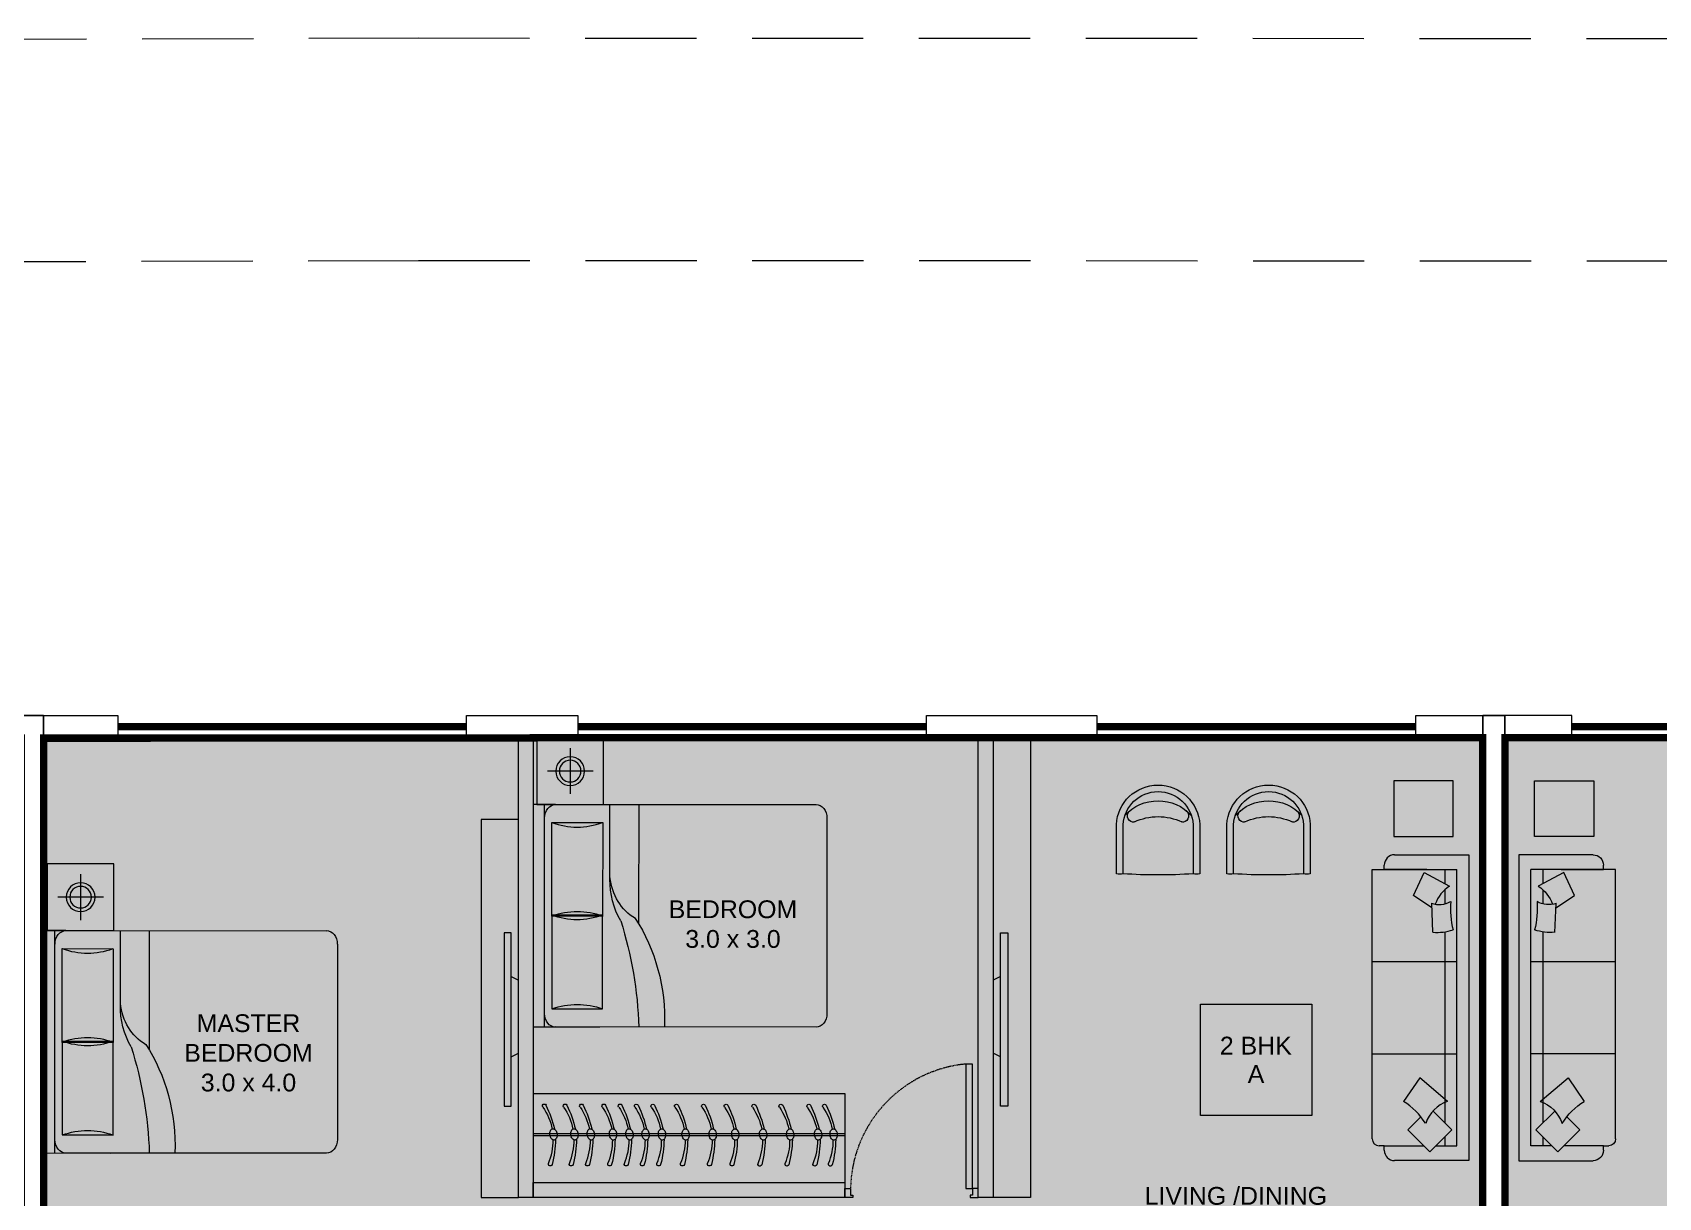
# Model space of a CAD drawing. Header units: inches. Extents: x 27644242 to 29761523, y -859349 to 216979.
# Drawn here: x 29054696 to 29065656, y -470643 to -462787 of the extents above; entities that cross this region are included whole.
import ezdxf

# ---------------------------------------------------------------- set-up
doc = ezdxf.new("R2010")
doc.units = ezdxf.units.IN
doc.header["$MEASUREMENT"] = 0
doc.set_wipeout_variables(frame=1)
doc.linetypes.add('01-Xref Col Podium Lvl-1$0$HIDDEN', pattern=[0.375, 0.25, -0.125])
doc.linetypes.add('DASHED', pattern=[0.75, 0.5, -0.25])
doc.layers.get('Defpoints').update_dxf_attribs({"color": 8})
doc.layers.add('BHK HATCH', color=8, linetype='Continuous', lineweight=5, transparency=0.85)
for name, color, linetype, lineweight in [('DOOR', 4, 'Continuous', 0), ('FURN', 250, 'Continuous', 0), ('RVA Site Boundary', 17, 'Continuous', 15), ('WALL', 7, 'Continuous', 20), ('WINDOW', 162, 'Continuous', 13)]:
    doc.layers.add(name, color=color, linetype=linetype, lineweight=lineweight)
doc.layers.add('text', color=7, linetype='Continuous')
doc.styles.add('AMITS', font='arial.ttf')

# ---------------------------------------------------------------- blocks, each defined once
blk = doc.blocks.new('sofasaaaaaaaaaaa')
at = {"color": 0, "linetype": 'ByBlock'}
for p, q in [((-275, 791), (1541, 791)), ((299, 791), (299, 221)), ((920, 791), (920, 221)), ((1541, 791), (1541, 221)), ((-352, 710), (-322, 710)), ((-322, 710), (-322, 745)), ((-322, 710), (-322, 444)), ((1541, 710), (1571, 710)), ((1541, 424), (1541, 710)), ((-422, 139), (-422, 640)), ((-214, 551), (-363, 403)), ((-126, 463), (-214, 551)), ((137, 471), (-22, 580)), ((1641, 640), (1641, 139)), ((-22, 283), (137, 471)), ((1283, 389), (1366, 514)), ((1366, 514), (1522, 442)), ((1522, 442), (1430, 270)), ((-363, 403), (-214, 255)), ((-322, 363), (-322, 221)), ((-214, 255), (-87, 383)), ((1118, 382), (1314, 390)), ((-262, 302), (-322, 302)), ((-322, 221), (1541, 221)), ((1121, 302), (-167, 302)), ((1405, 302), (1310, 302)), ((1541, 302), (1447, 302)), ((1641, 139), (-422, 139))]:
    blk.add_line(p, q, dxfattribs=at)
for centre, radius, start, end in [((-275, 745), 46.6, 90, 180), ((-352, 640), 69.8, 90, 180), ((1571, 640), 69.8, 0, 90), ((-415, 825), 463, 301.9301, 328.0699), ((-242, 211), 231, 18.0785, 71.9215), ((1465, 354), 348, 175.4155, 198.0697), ((1460, 340), 155, 160.8325, 209.9235), ((1234, 147), 231, 32.3301, 71.5057), ((1280, -338), 602, 85.599, 104.0402)]:
    blk.add_arc(centre, radius, start, end, dxfattribs=at)
blk = doc.blocks.new('A$C4D4B4B8A')
at = {"layer": 'BHK HATCH', "ltscale": 500, "true_color": 0xff00ff}
h = blk.add_hatch(color=6, dxfattribs=at)
h.dxf.hatch_style = 1
edge = h.paths.add_edge_path()
edge.add_line((250, 150), (4100, 150))
edge.add_line((4100, 150), (4100, 2400))
edge.add_line((4100, 2400), (4250, 2400))
edge.add_line((4250, 2400), (4250, 2300))
edge.add_line((4250, 2300), (5550, 2300))
edge.add_line((5550, 2300), (5550, 3750))
edge.add_line((5550, 3750), (7350, 3750))
edge.add_line((7350, 3750), (7350, 2300))
edge.add_line((7350, 2300), (9750, 2300))
edge.add_line((9750, 2300), (9750, 7748))
edge.add_line((9750, 7748), (6450, 7748))
edge.add_line((6450, 7748), (6450, 7750))
edge.add_line((6450, 7750), (3450, 7750))
edge.add_line((3450, 7750), (3450, 7750))
edge.add_line((3450, 7750), (50, 7750))
edge.add_line((50, 7750), (50, 150))
edge.add_line((50, 150), (1450, 150))
at = {"layer": 'Defpoints', "ltscale": 500}
blk.add_lwpolyline([(250, 150, 50, 50, 0), (4100, 150, 50, 50, 0), (4100, 2400, 50, 50, 0), (4250, 2400, 50, 50, 0), (4250, 2300, 50, 50, 0), (5550, 2300, 50, 50, 0), (5550, 3750, 50, 50, 0), (7350, 3750, 50, 50, 0), (7350, 2300, 50, 50, 0), (9750, 2300, 50, 50, 0), (9750, 7748, 50, 50, 0), (6450, 7748, 50, 50, 0), (6450, 7750, 50, 50, 0), (3450, 7750, 50, 50, 0), (3450, 7750, 50, 50, 0), (50, 7750, 50, 50, 0), (50, 150, 50, 50, 0), (1450, 150, 50, 50, 0)], format="xyseb", dxfattribs=at)
at = {"layer": 'FURN', "ltscale": 500, "elevation": 0}
blk.add_lwpolyline([(248, 7460), (648, 7460), (648, 7085), (248, 7085)], close=True, dxfattribs=at)
at = {"layer": 'WALL', "ltscale": 500}
for points in [[(-100, 0), (50, 0), (50, 7900), (-100, 7900)], [(50, 7900), (50, 7750), (500, 7750), (500, 7900)], [(9900, 7900), (9750, 7900), (9750, 2150), (9900, 2150)]]:
    blk.add_lwpolyline(points, close=True, dxfattribs=at)
at = {"layer": 'WINDOW', "ltscale": 500, "const_width": 50}
blk.add_lwpolyline([(500, 7825), (2650, 7825)], dxfattribs=at)
at = {"layer": 'FURN', "ltscale": 1000, "xscale": -1, "rotation": 270}
blk.add_blockref('sofasaaaaaaaaaaa', (4, 5320), dxfattribs=at)
blk = doc.blocks.new('DOOR_750')
at = {"layer": 'DOOR'}
for points in [[(-70, 50), (-32.5, 50), (-32.5, 750), (-70, 750)], [(-750, 50), (-717.5, 50), (-717.5, 12.5), (-705, 12.5), (-705, 0), (-750, 0)], [(0, 50), (-32.5, 50), (-32.5, 12.5), (-45, 12.5), (-45, 0), (0, 0)]]:
    blk.add_lwpolyline(points, close=True, dxfattribs=at)
at = {"layer": 'DOOR', "linetype": 'DASHED', "ltscale": 10}
blk.add_arc((-2.4, 38), 715.2, 95.4221, 179.04025, dxfattribs=at)
blk = doc.blocks.new('DNDNDNNDDN')
at = {"layer": 'FURN', "extrusion": (9.36485e-09, 6.40542e-09, 1)}
blk.add_line((172, 833, 0), (173, 233, 0), dxfattribs=at)
at = {"layer": 'FURN'}
for p, q in [((2273, 833, 0), (172, 833, 0)), ((2272, 833, 0), (2273, 233, 0)), ((2273, 564, 0), (173, 564, 0)), ((2273, 552, 0), (174, 552, 0)), ((2273, 233, 0), (173, 233, 0))]:
    blk.add_line(p, q, dxfattribs=at)
at = {"layer": 'FURN', "extrusion": (9.36485e-09, 6.40542e-09, 1)}
for points in [[(244, 520, 0.144333), (253, 521, 0.107177), (262, 529, 0.077818), (269, 540, 0.065016), (272, 555, 0.065016), (272, 570, 0.077818), (268, 583, 0.107177), (260, 592, 0.144333), (252, 595, 0.144333), (243, 594, 0.107177), (234, 586, 0.077818), (227, 575, 0.065016), (224, 560, 0.065016), (224, 545, 0.077818), (228, 533, 0.107177), (236, 523, 0.144333)], [(349, 520, 0.144333), (358, 521, 0.107177), (367, 529, 0.077818), (373, 540, 0.065016), (377, 555, 0.065016), (376, 570, 0.077818), (372, 583, 0.107177), (365, 592, 0.144333), (356, 595, 0.144333), (347, 594, 0.107177), (338, 586, 0.077818), (332, 575, 0.065016), (328, 560, 0.065016), (329, 545, 0.077818), (333, 533, 0.107177), (340, 523, 0.144333)], [(537, 520, 0.144333), (546, 522, 0.107177), (555, 529, 0.077818), (561, 540, 0.065016), (565, 555, 0.065016), (564, 570, 0.077818), (560, 583, 0.107177), (553, 592, 0.144333), (544, 596, 0.144333), (535, 594, 0.107177), (526, 586, 0.077818), (520, 575, 0.065016), (516, 560, 0.065016), (517, 545, 0.077818), (521, 533, 0.107177), (528, 523, 0.144333)], [(719, 520, 0.144333), (728, 522, 0.107177), (737, 529, 0.077818), (743, 540, 0.065016), (747, 555, 0.065016), (747, 571, 0.077818), (743, 583, 0.107177), (735, 592, 0.144333), (727, 596, 0.144333), (718, 594, 0.107177), (708, 586, 0.077818), (702, 575, 0.065016), (698, 560, 0.065016), (699, 545, 0.077818), (703, 533, 0.107177), (710, 523, 0.144333)], [(907, 520, 0.144333), (916, 522, 0.107177), (925, 529, 0.077818), (932, 540, 0.065016), (935, 555, 0.065016), (935, 571, 0.077818), (931, 583, 0.107177), (923, 592, 0.144333), (915, 596, 0.144333), (906, 594, 0.107177), (897, 586, 0.077818), (890, 575, 0.065016), (887, 560, 0.065016), (887, 545, 0.077818), (891, 533, 0.107177), (899, 523, 0.144333)], [(1059, 520, 0.144333), (1068, 522, 0.107177), (1078, 529, 0.077818), (1084, 541, 0.065016), (1087, 555, 0.065016), (1087, 571, 0.077818), (1083, 583, 0.107177), (1076, 592, 0.144333), (1067, 596, 0.144333), (1058, 594, 0.107177), (1049, 586, 0.077818), (1042, 575, 0.065016), (1039, 560, 0.065016), (1039, 545, 0.077818), (1043, 533, 0.107177), (1051, 524, 0.144333)], [(1242, 520, 0.144333), (1251, 522, 0.107177), (1260, 529, 0.077818), (1266, 541, 0.065016), (1270, 555, 0.065016), (1269, 571, 0.077818), (1265, 583, 0.107177), (1258, 592, 0.144333), (1249, 596, 0.144333), (1240, 594, 0.107177), (1231, 587, 0.077818), (1225, 575, 0.065016), (1221, 560, 0.065016), (1222, 545, 0.077818), (1226, 533, 0.107177), (1233, 524, 0.144333)], [(1401, 520, 0.144333), (1410, 522, 0.107177), (1419, 530, 0.077818), (1426, 541, 0.065016), (1429, 556, 0.065016), (1429, 571, 0.077818), (1425, 583, 0.107177), (1417, 592, 0.144333), (1409, 596, 0.144333), (1400, 594, 0.107177), (1390, 587, 0.077818), (1384, 575, 0.065016), (1381, 561, 0.065016), (1381, 545, 0.077818), (1385, 533, 0.107177), (1393, 524, 0.144333)], [(1512, 520, 0.144333), (1520, 522, 0.107177), (1530, 530, 0.077818), (1536, 541, 0.065016), (1540, 556, 0.065016), (1539, 571, 0.077818), (1535, 583, 0.107177), (1528, 592, 0.144333), (1519, 596, 0.144333), (1510, 594, 0.107177), (1501, 587, 0.077818), (1495, 575, 0.065016), (1491, 561, 0.065016), (1492, 545, 0.077818), (1496, 533, 0.107177), (1503, 524, 0.144333)], [(1620, 520, 0.144333), (1629, 522, 0.107177), (1639, 530, 0.077818), (1645, 541, 0.065016), (1648, 556, 0.065016), (1648, 571, 0.077818), (1644, 583, 0.107177), (1637, 593, 0.144333), (1628, 596, 0.144333), (1619, 594, 0.107177), (1610, 587, 0.077818), (1603, 576, 0.065016), (1600, 561, 0.065016), (1600, 545, 0.077818), (1604, 533, 0.107177), (1612, 524, 0.144333)], [(1731, 520, 0.144333), (1740, 522, 0.107177), (1749, 530, 0.077818), (1756, 541, 0.065016), (1759, 556, 0.065016), (1759, 571, 0.077818), (1755, 583, 0.107177), (1747, 593, 0.144333), (1739, 596, 0.144333), (1730, 594, 0.107177), (1720, 587, 0.077818), (1714, 576, 0.065016), (1711, 561, 0.065016), (1711, 545, 0.077818), (1715, 533, 0.107177), (1723, 524, 0.144333)], [(1881, 520, 0.144333), (1890, 522, 0.107177), (1899, 530, 0.077818), (1905, 541, 0.065016), (1909, 556, 0.065016), (1909, 571, 0.077818), (1905, 583, 0.107177), (1897, 593, 0.144333), (1889, 596, 0.144333), (1880, 594, 0.107177), (1870, 587, 0.077818), (1864, 576, 0.065016), (1860, 561, 0.065016), (1861, 545, 0.077818), (1865, 533, 0.107177), (1872, 524, 0.144333)], [(1991, 520, 0.144333), (2000, 522, 0.107177), (2010, 530, 0.077818), (2016, 541, 0.065016), (2020, 556, 0.065016), (2019, 571, 0.077818), (2015, 583, 0.107177), (2008, 593, 0.144333), (1999, 596, 0.144333), (1990, 594, 0.107177), (1981, 587, 0.077818), (1975, 576, 0.065016), (1971, 561, 0.065016), (1971, 545, 0.077818), (1975, 533, 0.107177), (1983, 524, 0.144333)], [(2132, 520, 0.144333), (2141, 522, 0.107177), (2151, 530, 0.077818), (2157, 541, 0.065016), (2160, 556, 0.065016), (2160, 571, 0.077818), (2156, 583, 0.107177), (2149, 593, 0.144333), (2140, 596, 0.144333), (2131, 594, 0.107177), (2122, 587, 0.077818), (2115, 576, 0.065016), (2112, 561, 0.065016), (2112, 545, 0.077818), (2116, 533, 0.107177), (2124, 524, 0.144333)]]:
    blk.add_lwpolyline(points, format="xyb", close=True, dxfattribs=at)
for points in [[(234, 525, 0.057952), (257, 354, 1.08017), (282, 363, -0.102886), (250, 520, -0.821198)], [(338, 525, 0.057952), (362, 354, 1.08017), (386, 363, -0.102886), (354, 520, -0.821198)], [(526, 525, 0.057952), (550, 354, 1.08017), (574, 363, -0.102886), (542, 520, -0.821198)], [(709, 525, 0.057952), (732, 354, 1.08017), (757, 363, -0.102886), (725, 520, -0.821198)], [(897, 525, 0.057952), (920, 355, 1.08017), (945, 363, -0.102886), (913, 521, -0.821198)], [(1049, 525, 0.057952), (1072, 355, 1.08017), (1097, 363, -0.102886), (1065, 521, -0.821198)], [(1231, 525, 0.057952), (1254, 355, 1.08017), (1279, 363, -0.102886), (1247, 521, -0.821198)], [(1391, 525, 0.057952), (1414, 355, 1.08017), (1439, 363, -0.102886), (1407, 521, -0.821198)], [(1501, 525, 0.057952), (1524, 355, 1.08017), (1549, 363, -0.102886), (1517, 521, -0.821198)], [(1610, 525, 0.057952), (1633, 355, 1.08017), (1658, 363, -0.102886), (1626, 521, -0.821198)], [(1721, 526, 0.057952), (1744, 355, 1.08017), (1769, 363, -0.102886), (1737, 521, -0.821198)], [(1871, 525, 0.057952), (1894, 355, 1.08017), (1919, 363, -0.102886), (1887, 521, -0.821198)], [(1981, 526, 0.057952), (2004, 355, 1.08017), (2029, 363, -0.102886), (1997, 521, -0.821198)], [(2122, 525, 0.057952), (2145, 355, 1.08017), (2170, 363, -0.102886), (2138, 521, -0.821198)]]:
    blk.add_lwpolyline(points, format="xyb", dxfattribs=at)
for centre, radius, start, end in [((967, 426, 0), 745, 153.8497, 167.1166), ((644, 515, 0), 395, 145.0214, 168.5184), ((310, 749, 0), 13.2, 325.0212, 153.8495), ((1072, 426, 0), 745, 153.8497, 167.1166), ((749, 515, 0), 395, 145.0214, 168.5184), ((415, 749, 0), 13.2, 325.0212, 153.8495), ((1260, 426, 0), 745, 153.8497, 167.1166), ((937, 515, 0), 395, 145.0214, 168.5184), ((603, 749, 0), 13.2, 325.0212, 153.8495), ((1442, 426, 0), 745, 153.8497, 167.1166), ((1119, 515, 0), 395, 145.0214, 168.5184), ((785, 749, 0), 13.2, 325.0212, 153.8495), ((1630, 427, 0), 745, 153.8497, 167.1166), ((1307, 515, 0), 395, 145.0214, 168.5184), ((973, 749, 0), 13.2, 325.0212, 153.8495), ((1783, 427, 0), 745, 153.8497, 167.1166), ((1460, 516, 0), 395, 145.0214, 168.5184), ((1125, 749, 0), 13.2, 325.0212, 153.8495), ((1965, 427, 0), 745, 153.8497, 167.1166), ((1642, 516, 0), 395, 145.0214, 168.5184), ((1308, 749, 0), 13.2, 325.0212, 153.8495), ((2124, 427, 0), 745, 153.8497, 167.1166), ((1801, 516, 0), 395, 145.0214, 168.5184), ((1467, 749, 0), 13.2, 325.0212, 153.8495), ((2235, 427, 0), 745, 153.8497, 167.1166), ((1912, 516, 0), 395, 145.0214, 168.5184), ((1578, 749, 0), 13.2, 325.0212, 153.8495), ((2344, 427, 0), 745, 153.8497, 167.1166), ((2020, 516, 0), 395, 145.0214, 168.5184), ((1686, 750, 0), 13.2, 325.0212, 153.8495), ((2454, 427, 0), 745, 153.8497, 167.1166), ((2131, 516, 0), 395, 145.0214, 168.5184), ((1797, 750, 0), 13.2, 325.0212, 153.8495), ((2604, 427, 0), 745, 153.8497, 167.1166), ((2281, 516, 0), 395, 145.0214, 168.5184), ((1947, 750, 0), 13.2, 325.0212, 153.8495), ((2715, 427, 0), 745, 153.8497, 167.1166), ((2392, 516, 0), 395, 145.0214, 168.5184), ((2057, 750, 0), 13.2, 325.0212, 153.8495), ((2856, 427, 0), 745, 153.8497, 167.1166), ((2532, 516, 0), 395, 145.0214, 168.5184), ((2198, 750, 0), 13.2, 325.0212, 153.8495)]:
    blk.add_arc(centre, radius, start, end, dxfattribs=at)
blk = doc.blocks.new('A$C700F438C')
at = {"layer": 'FURN', "color": 8, "extrusion": (-6.65399e-08, 5.27913e-08, 1)}
for p, q in [((0.073, 1.5, 0), (1.83, 1.5, 0)), ((1.98, 1.5, 0), (1.53, 1.5, 0)), ((1.98, 1.5, 0), (1.53, 1.5, 0)), ((1.98, 1.5, 0), (1.53, 1.5, 0)), ((1.904, 1.5, 0), (1.904, 0, 0)), ((0, 0.091, 0), (0, 1.409, 0)), ((1.855, 1.378, 0), (1.512, 1.378, 0)), ((1.512, 1.378, 0), (1.512, 0.747, 0)), ((1.855, 0.747, 0), (1.855, 1.378, 0)), ((1.267, 0.799, 0), (1.267, 0, 0)), ((1.512, 0.122, 0), (1.512, 0.754, 0)), ((1.512, 0.754, 0), (1.855, 0.754, 0)), ((1.512, 0.747, 0), (1.855, 0.747, 0)), ((1.855, 0.754, 0), (1.855, 0.122, 0)), ((1.463, 0.503, 0), (1.463, 0, 0)), ((1.855, 0.122, 0), (1.512, 0.122, 0)), ((1.83, 0, 0), (0.074, 0, 0)), ((1.904, 0, 0), (1.98, 0, 0))]:
    blk.add_line(p, q, dxfattribs=at)
at = {"layer": 'FURN', "linetype": 'Continuous', "lineweight": 0, "extrusion": (-6.65399e-08, 5.27913e-08, 1)}
blk.add_line((1.83, 0, 0), (1.917, 0, 0), dxfattribs=at)
at = {"layer": 'FURN', "color": 8, "extrusion": (6.65399e-08, -5.27913e-08, -1)}
for centre, major_axis, ratio, start_param, end_param in [((0.073, 1.409, 0), (0, -0.0914, 0), 0.803207, 1.570796, 3.141593), ((1.959, 1.454, 0), (0, -1.077, 0), 0.803207, 0.880587, 1.613256), ((3.067, 1.603, 0), (0, -2.243, 0), 0.803207, 1.197175, 1.525138), ((1.83, 1.409, 0), (0, -0.0914, 0), 0.803207, 3.141593, 4.712389), ((1.683, 2.11, 0), (0, -0.762, 0), 0.803207, -0.283794, 0.283794), ((0.669, 0.085, 0), (-0.705, -0.615, 0), 0.604617, 2.952061, 3.536756), ((-0.032, 0.19, 0), (-1.467, -0.494, 0), 0.581007, 3.019706, 3.343381), ((1.684, 0.015, 0), (0, -0.762, 0), 0.803207, 2.857799, 3.425387), ((0.074, 0.091, 0), (0, -0.0914, 0), 0.803207, 0, 1.570796), ((1.83, 0.092, 0), (0, -0.0914, 0), 0.803207, -1.570796, 0)]:
    blk.add_ellipse(centre, major_axis=major_axis, ratio=ratio, start_param=start_param, end_param=end_param, dxfattribs=at)
at = {"layer": 'FURN', "color": 8, "extrusion": (-6.65399e-08, 5.27913e-08, 1)}
for centre, start_param, end_param in [((1.683, 1.485, 0), -0.283794, 0.283794), ((1.684, -0.61, 0), 2.857799, 3.425387)]:
    blk.add_ellipse(centre, major_axis=(0, -0.762, 0), ratio=0.803207, start_param=start_param, end_param=end_param, dxfattribs=at)
blk = doc.blocks.new('BEDROOM')
at = {"layer": 'FURN', "linetype": 'Continuous', "extrusion": (-5.00305e-08, -8.66553e-08, 1)}
for p, q in [((1066, 501, 0), (1066, 193, 0)), ((912, 347, 0), (1220, 347, 0))]:
    blk.add_line(p, q, dxfattribs=at)
at = {"layer": 'FURN', "ltscale": 500}
blk.add_line((1315, 122, 0), (1315, -1378, 0), dxfattribs=at)
at = {"layer": 'FURN', "ltscale": 0.05, "extrusion": (-5.00305e-08, -8.66553e-08, 1), "elevation": 0}
blk.add_lwpolyline([(1291, 122), (841, 122), (841, 572), (1291, 572)], close=True, dxfattribs=at)
at = {"layer": 'FURN', "linetype": 'Continuous', "extrusion": (-5.00305e-08, -8.66553e-08, 1)}
for radius in [97, 72.8]:
    blk.add_circle((1066, 347, 0), radius, dxfattribs=at)
at = {"layer": 'FURN', "extrusion": (-3.01072e-07, 1.30707e-07, 1), "xscale": -1000.000000000015, "yscale": 1000.000000000015, "zscale": 1000.000000000007, "rotation": 180.0236273616612}
blk.add_blockref('A$C700F438C', (-665, 121, 0), dxfattribs=at)
blk = doc.blocks.new('TVVVV')
at = {"layer": 'FURN', "ltscale": 1000, "elevation": 0}
blk.add_lwpolyline([(-130, 740), (-82, 740), (-82, -429), (-130, -429)], close=True, dxfattribs=at)
for points in [[(-130, 447), (-179, 422)], [(-130, -96), (-179, -71)]]:
    blk.add_lwpolyline(points, dxfattribs=at)
blk = doc.blocks.new('cha-1')
at = {"color": 0, "linetype": 'ByBlock'}
for points in [[(375, 10), (375, 453, 0.950858), (-375, 453), (-375, 10)], [(315, 11), (315, 452, 0.946504), (-315, 452), (-315, 11)]]:
    blk.add_lwpolyline(points, format="xyb", dxfattribs=at)
for centre, radius, start, end in [((0, 263), 405, 42.4573, 137.5427), ((-217, 533), 58.2, 126.2045, 258.1486), ((-224, 501), 25, 258.1486, 294.8492), ((0, 17), 508, 65.1508, 114.8492), ((224, 501), 25, 245.1508, 281.8514), ((217, 533), 58.2, 281.8514, 53.7955), ((-347, 125), 118, 256.2867, 285.6904), ((0, 4466), 4466, 265.9551, 274.0449), ((347, 125), 118, 254.3096, 283.7133)]:
    blk.add_arc(centre, radius, start, end, dxfattribs=at)

msp = doc.modelspace()

# ---------------------------------------------------------------- linework, layer by layer
at = {"layer": 'FURN', "ltscale": 500}
for points in [[(29061172.8, -467542.7), (29061422.8, -467542.7), (29061422.8, -470642.7), (29061172.8, -470642.7)], [(29057971.1, -468092.7), (29057721.1, -468092.7), (29057721.1, -470642.7), (29057971.1, -470642.7)]]:
    msp.add_lwpolyline(points, close=True, dxfattribs=at)
at = {"layer": 'FURN', "ltscale": 500, "elevation": 0}
msp.add_lwpolyline([(29064272.8, -467832.4), (29063872.8, -467832.4), (29063872.8, -468207.4), (29064272.8, -468207.4)], close=True, dxfattribs=at)
at = {"layer": 'FURN', "ltscale": 1000}
msp.add_lwpolyline([(29062569.7, -469340.1), (29063319.7, -469340.1), (29063319.7, -470090.1), (29062569.7, -470090.1)], close=True, dxfattribs=at)
at = {"layer": 'RVA Site Boundary', "color": 252, "linetype": '01-Xref Col Podium Lvl-1$0$HIDDEN', "ltscale": 3000}
for points in [[(29070600.6, -485069.7), (29062287.5, -485826.4), (29061691.8, -485952.9), (29060987.9, -486119.7), (29041973.9, -491122), (29040296.6, -491598.3), (29040125.5, -491646.5), (29039105.6, -491883.7), (29038651.3, -491988.3), (29038361.8, -492069.7), (29034647.6, -483467.6), (29027189.2, -466354.2), (29025689.3, -462963.9), (29026686.8, -462950.8), (29043254.9, -462786.5), (29049809.7, -462845.6), (29057295.9, -462823.5), (29071609.8, -462828.8)], [(29070489.8, -483573.6), (29062063, -484340.7), (29061363, -484489.2), (29060624, -484664.4), (29041578.2, -489675.1), (29039888.4, -490154.9), (29039752, -490193.3), (29039237.2, -490313.1), (29036023.7, -482870.6), (29028562.6, -465751.1), (29027981.7, -464438), (29043255.6, -464286.6), (29049805.1, -464345.6), (29057297.8, -464323.5), (29071608.9, -464328.8)]]:
    msp.add_lwpolyline(points, dxfattribs=at)
at = {"layer": 'WALL', "ltscale": 500}
for points in [[(29058371.1, -467392.7), (29058371.1, -467542.7), (29057621.1, -467542.7), (29057621.1, -467392.7)], [(29061871.1, -467392.7), (29061871.1, -467542.7), (29060721.1, -467542.7), (29060721.1, -467392.7)], [(29058071.1, -470642.7), (29057971.1, -470642.7), (29057971.1, -467542.7), (29058071.1, -467542.7)], [(29061171.1, -470642.7), (29061071.1, -470642.7), (29061071.1, -467542.7), (29061171.1, -467542.7)], [(29060171.1, -470542.7), (29060171.1, -470642.7), (29058071.1, -470642.7), (29058071.1, -470542.7)]]:
    msp.add_lwpolyline(points, close=True, dxfattribs=at)
at = {"layer": 'WINDOW', "ltscale": 500, "const_width": 50}
for points in [[(29057621.1, -467467.7), (29055271.1, -467468.2)], [(29058371.1, -467467.7), (29060721.1, -467467.7)], [(29064021.1, -467467.7), (29061871.1, -467467.7)]]:
    msp.add_lwpolyline(points, dxfattribs=at)

# ---------------------------------------------------------------- block references
at = {"layer": 'DOOR', "xscale": 1.200000000020023, "yscale": 1.200000000020023, "zscale": 1.200000000020023}
msp.add_blockref('DOOR_750', (29061071.1, -470642.7), dxfattribs=at)
at = {"layer": 'FURN', "ltscale": 500, "xscale": -1}
msp.add_blockref('BEDROOM', (29059386.3, -468114.5, 0), dxfattribs=at)
at = {"layer": 'FURN', "ltscale": 1000, "rotation": 90.00000000000001}
msp.add_blockref('sofasaaaaaaaaaaa', (29064517.5, -469972.4), dxfattribs=at)
at = {"layer": 'FURN', "ltscale": 1000, "xscale": -1}
for name, p in [('TVVVV', (29057792.4, -469598.6, 0)), ('DNDNDNNDDN', (29060343.8, -470775.6, 0))]:
    msp.add_blockref(name, p, dxfattribs=at)
at = {"layer": 'FURN', "ltscale": 1000}
msp.add_blockref('TVVVV', (29061351.4, -469598.6, 0), dxfattribs=at)

# ---------------------------------------------------------------- texts
at = {"layer": 'text', "ltscale": 100, "char_height": 120, "width": 1715.235, "attachment_point": 9, "style": 'AMITS'}
for s, insert in [('\\pxqc;BEDROOM\\P3.0 x 3.0', (29060275.1, -468960.8, 0)), ('\\pxqc;MASTER \\PBEDROOM\\P3.0 x 4.0', (29057009.6, -469929.1)), ('\\pxqc;LIVING /DINING\\P3.3 x 5.4', (29063664.8, -470893.5))]:
    msp.add_mtext(s, dxfattribs=dict(at, insert=insert))
at = {"layer": 'text', "color": 1, "ltscale": 100, "char_height": 120, "width": 1715.235, "attachment_point": 1, "style": 'AMITS'}
for s, insert in [('\\pxqc;2 BHK', (29062084, -469558.5)), ('\\pxqc;A', (29062085.3, -469750.2))]:
    msp.add_mtext(s, dxfattribs=dict(at, insert=insert))

# ---------------------------------------------------------------- next in the draw order: block references
at = {"color": 2, "ltscale": 500}
for p in [(29044871.1, -475292.7), (29064571.1, -475292.7)]:
    msp.add_blockref('A$C4D4B4B8A', p, dxfattribs=at)

# ---------------------------------------------------------------- next in the draw order: hatches: boundary and pattern name
at = {"layer": 'BHK HATCH', "ltscale": 500, "true_color": 0xff00ff}
h = msp.add_hatch(color=6, dxfattribs=at)
h.dxf.hatch_style = 1
edge = h.paths.add_edge_path()
edge.add_line((29064271.1, -475142.7), (29060421.1, -475142.7))
edge.add_line((29060421.1, -475142.7), (29060421.1, -472892.7))
edge.add_line((29060421.1, -472892.7), (29060271.1, -472892.8))
edge.add_line((29060271.1, -472892.8), (29060271.1, -472992.7))
edge.add_line((29060271.1, -472992.7), (29058970.8, -472992.8))
edge.add_line((29058970.8, -472992.8), (29058971, -471542.8))
edge.add_line((29058971, -471542.8), (29057171.1, -471542.7))
edge.add_line((29057171.1, -471542.7), (29057171.1, -472992.7))
edge.add_line((29057171.1, -472992.7), (29054771.1, -472992.7))
edge.add_line((29054771.1, -472992.7), (29054771.1, -467545))
edge.add_line((29054771.1, -467545), (29058071.1, -467544.9))
edge.add_line((29058071.1, -467544.9), (29058071.1, -467542.7))
edge.add_line((29058071.1, -467542.7), (29061071.1, -467542.7))
edge.add_line((29061071.1, -467542.7), (29061071.1, -467542.7))
edge.add_line((29061071.1, -467542.7), (29064471.1, -467542.7))
edge.add_line((29064471.1, -467542.7), (29064471.1, -475142.7))
edge.add_line((29064471.1, -475142.7), (29063071.1, -475142.7))

# ---------------------------------------------------------------- next in the draw order: linework, layer by layer
at = {"layer": 'Defpoints', "ltscale": 500}
msp.add_lwpolyline([(29064271.1, -475142.7, 50, 50, 0), (29060421.1, -475142.7, 50, 50, 0), (29060421.1, -472892.7, 50, 50, 0), (29060271.1, -472892.8, 50, 50, 0), (29060271.1, -472992.7, 50, 50, 0), (29058970.8, -472992.8, 50, 50, 0), (29058971, -471542.8, 50, 50, 0), (29057171.1, -471542.7, 50, 50, 0), (29057171.1, -472992.7, 50, 50, 0), (29054771.1, -472992.7, 50, 50, 0), (29054771.1, -467545, 50, 50, 0), (29058071.1, -467544.9, 50, 50, 0), (29058071.1, -467542.7, 50, 50, 0), (29061071.1, -467542.7, 50, 50, 0), (29061071.1, -467542.7, 50, 50, 0), (29064471.1, -467542.7, 50, 50, 0), (29064471.1, -475142.7, 50, 50, 0), (29063071.1, -475142.7, 50, 50, 0)], format="xyseb", dxfattribs=at)
at = {"layer": 'WALL', "ltscale": 500}
for points in [[(29054621.1, -467392.6), (29054771.1, -467392.6), (29054771.1, -473142.7), (29054621.1, -473142.7)], [(29055271.1, -467393.2), (29055271.1, -467543.2), (29054771.1, -467542.7), (29054771.1, -467392.7)], [(29064471.1, -467392.7), (29064471.1, -467542.7), (29064021.1, -467542.7), (29064021.1, -467392.7)], [(29064621.1, -475292.7), (29064471.1, -475292.7), (29064471.1, -467392.7), (29064621.1, -467392.7)]]:
    msp.add_lwpolyline(points, close=True, dxfattribs=at)

# ---------------------------------------------------------------- next in the draw order: block references
at = {"layer": 'FURN', "ltscale": 500, "xscale": -1}
msp.add_blockref('BEDROOM', (29056086.3, -468964.5, 0), dxfattribs=at)

# ---------------------------------------------------------------- next in the draw order: block references
at = {"layer": 'FURN', "ltscale": 1000, "xscale": -0.7494972036074088, "yscale": 0.7494972036074088, "zscale": 0.7494972036074088, "rotation": 2.772566238924089e-10}
for p in [(29062282.9, -468468), (29063027.7, -468468)]:
    msp.add_blockref('cha-1', p, dxfattribs=at)

doc.saveas('drawing.dxf')
